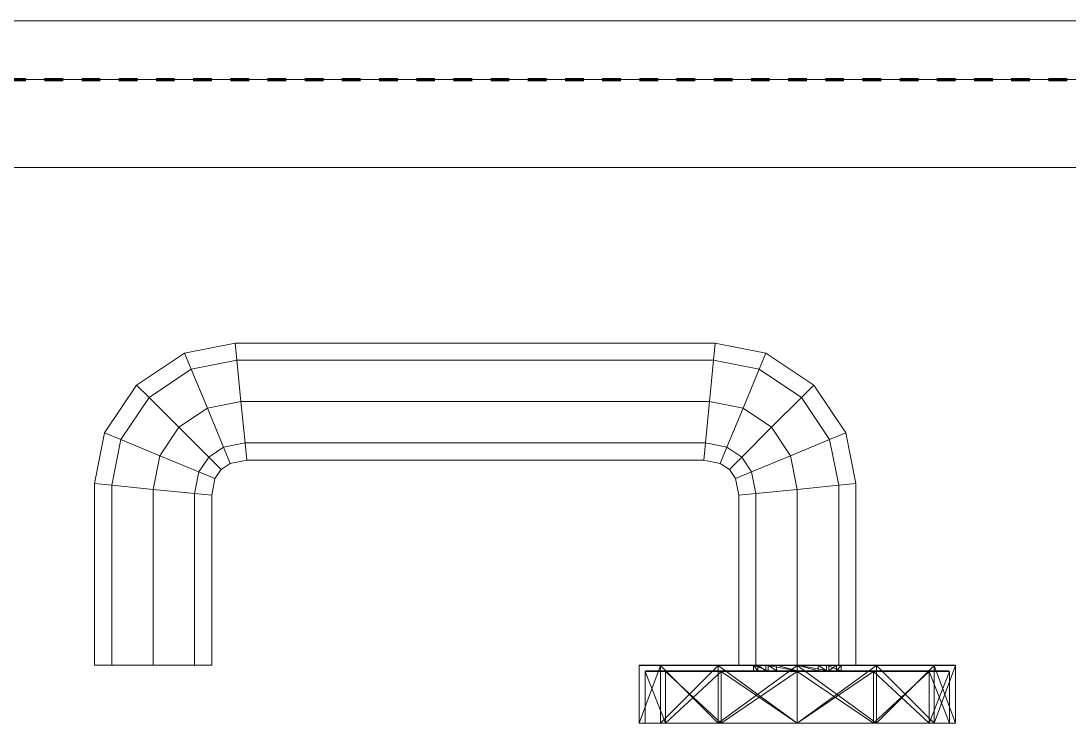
# Model space of a CAD drawing. Header units: millimetres. Extents: x -5300 to 98858, y -5196 to 93886.
# Drawn here: x 37329.4 to 37508.4, y 46375.1 to 46495 of the extents above; entities that cross this region are included whole.
import ezdxf

# ---------------------------------------------------------------- set-up
doc = ezdxf.new("R2010")
doc.units = ezdxf.units.MM
doc.linetypes.add('Штрих', pattern=[6.35, 3.175, -3.175])
doc.linetypes.add('Штрих_2_', pattern=[6.35, 3.175, -3.175])
for name, color, linetype, lineweight, true_color in [('_Разделитель помещений_', 4, 'Штрих', 70, 0x00ffff), ('Двери', 7, 'Continuous', 18, 0x7f7f7f), ('Стены', 7, 'Continuous', 18, 0x7f7f7f)]:
    doc.layers.add(name, color=color, linetype=linetype, lineweight=lineweight, true_color=true_color)

# ---------------------------------------------------------------- blocks, each defined once
blk = doc.blocks.new('СТВ_Перегородка_Кирпич 61120 - СТВ_Перегородка_Кирпич-242543-Подвал')
at = {"layer": 'Стены', "color": 254, "true_color": 0xd4d4d4}
for p, q in [((35750, 46485), (38750, 46485)), ((38750, 46485), (35750, 46485)), ((38735, 46485), (35765, 46485)), ((36800, 46485), (38500, 46485)), ((38500, 46485), (36800, 46485)), ((36800, 46485), (38500, 46485)), ((38500, 46485), (36800, 46485)), ((35750, 46470), (38750, 46470)), ((38750, 46470), (35750, 46470)), ((35750, 46470), (38750, 46470)), ((38750, 46470), (35750, 46470)), ((38750, 46470), (35750, 46470)), ((35765, 46470), (38735, 46470)), ((36800, 46470), (38500, 46470)), ((38500, 46470), (36800, 46470)), ((38500, 46470), (36800, 46470)), ((36800, 46470), (38500, 46470)), ((36800, 46470), (38500, 46470)), ((38500, 46470), (36800, 46470)), ((36800, 46470), (38500, 46470)), ((38500, 46470), (36800, 46470))]:
    blk.add_line(p, q, dxfattribs=at)
blk = doc.blocks.new('СТВ_Перегородка_Кирпич 61120 - СТВ_Перегородка_Кирпич 61120-242547-Подвал')
blk.add_blockref('СТВ_Перегородка_Кирпич 61120 - СТВ_Перегородка_Кирпич-242543-Подвал', (0, 0))
blk = doc.blocks.new('Дп-10 - Дп-10-242559-Подвал')
at = {"layer": 'Двери', "color": 254, "true_color": 0xd4d4d4}
for p, q in [((36800, 46495), (38500, 46495)), ((38500, 46495), (36800, 46495)), ((38400, 46495), (36900, 46495)), ((36900, 46495), (38400, 46495)), ((38500, 46485), (36800, 46485)), ((36800, 46485), (38500, 46485)), ((38500, 46485), (36800, 46485)), ((36800, 46485), (38500, 46485)), ((38400, 46485), (36900, 46485)), ((36900, 46485), (38400, 46485)), ((36900, 46485), (38400, 46485)), ((38400, 46485), (36900, 46485)), ((37357.36, 46438.28), (37366.02, 46440)), ((37366.02, 46440), (37357.36, 46438.28)), ((37366.3, 46437.07), (37366.02, 46440)), ((37366.02, 46440), (37447.98, 46440)), ((37366.02, 46440), (37366.3, 46437.07)), ((37447.98, 46440), (37366.02, 46440)), ((37366.02, 46440), (37366.3, 46437.07)), ((37366.3, 46437.07), (37366.02, 46440)), ((37447.7, 46437.07), (37447.98, 46440)), ((37447.98, 46440), (37447.7, 46437.07)), ((37447.98, 46440), (37447.7, 46437.07)), ((37447.7, 46437.07), (37447.98, 46440)), ((37447.98, 46440), (37456.64, 46438.28)), ((37456.64, 46438.28), (37447.98, 46440)), ((37349.18, 46432.82), (37357.36, 46438.28)), ((37357.36, 46438.28), (37349.18, 46432.82)), ((37358.5, 46435.52), (37357.36, 46438.28)), ((37357.36, 46438.28), (37358.5, 46435.52)), ((37357.36, 46438.28), (37358.5, 46435.52)), ((37358.5, 46435.52), (37357.36, 46438.28)), ((37366.3, 46437.07), (37358.5, 46435.52)), ((37358.5, 46435.52), (37366.3, 46437.07)), ((37358.5, 46435.52), (37366.3, 46437.07)), ((37366.3, 46437.07), (37358.5, 46435.52)), ((37447.7, 46437.07), (37366.3, 46437.07)), ((37367, 46430), (37366.3, 46437.07)), ((37366.3, 46437.07), (37447.7, 46437.07)), ((37366.3, 46437.07), (37447.7, 46437.07)), ((37366.3, 46437.07), (37367, 46430)), ((37447.7, 46437.07), (37366.3, 46437.07)), ((37366.3, 46437.07), (37367, 46430)), ((37367, 46430), (37366.3, 46437.07)), ((37447, 46430), (37447.7, 46437.07)), ((37447.7, 46437.07), (37447, 46430)), ((37447.7, 46437.07), (37447, 46430)), ((37447, 46430), (37447.7, 46437.07)), ((37455.5, 46435.52), (37447.7, 46437.07)), ((37447.7, 46437.07), (37455.5, 46435.52)), ((37447.7, 46437.07), (37455.5, 46435.52)), ((37455.5, 46435.52), (37447.7, 46437.07)), ((37455.5, 46435.52), (37456.64, 46438.28)), ((37456.64, 46438.28), (37455.5, 46435.52)), ((37456.64, 46438.28), (37455.5, 46435.52)), ((37455.5, 46435.52), (37456.64, 46438.28)), ((37456.64, 46438.28), (37464.82, 46432.82)), ((37464.82, 46432.82), (37456.64, 46438.28)), ((37358.5, 46435.52), (37351.3, 46430.7)), ((37351.3, 46430.7), (37358.5, 46435.52)), ((37351.3, 46430.7), (37358.5, 46435.52)), ((37358.5, 46435.52), (37351.3, 46430.7)), ((37361.26, 46428.86), (37358.5, 46435.52)), ((37358.5, 46435.52), (37361.26, 46428.86)), ((37358.5, 46435.52), (37361.26, 46428.86)), ((37361.26, 46428.86), (37358.5, 46435.52)), ((37452.74, 46428.86), (37455.5, 46435.52)), ((37455.5, 46435.52), (37452.74, 46428.86)), ((37455.5, 46435.52), (37452.74, 46428.86)), ((37452.74, 46428.86), (37455.5, 46435.52)), ((37462.7, 46430.7), (37455.5, 46435.52)), ((37455.5, 46435.52), (37462.7, 46430.7)), ((37455.5, 46435.52), (37462.7, 46430.7)), ((37462.7, 46430.7), (37455.5, 46435.52)), ((37343.72, 46424.64), (37349.18, 46432.82)), ((37349.18, 46432.82), (37343.72, 46424.64)), ((37351.3, 46430.7), (37349.18, 46432.82)), ((37349.18, 46432.82), (37351.3, 46430.7)), ((37349.18, 46432.82), (37351.3, 46430.7)), ((37351.3, 46430.7), (37349.18, 46432.82)), ((37462.7, 46430.7), (37464.82, 46432.82)), ((37464.82, 46432.82), (37462.7, 46430.7)), ((37464.82, 46432.82), (37462.7, 46430.7)), ((37462.7, 46430.7), (37464.82, 46432.82)), ((37464.82, 46432.82), (37470.28, 46424.64)), ((37470.28, 46424.64), (37464.82, 46432.82)), ((37351.3, 46430.7), (37346.48, 46423.5)), ((37346.48, 46423.5), (37351.3, 46430.7)), ((37346.48, 46423.5), (37351.3, 46430.7)), ((37351.3, 46430.7), (37346.48, 46423.5)), ((37356.39, 46425.61), (37351.3, 46430.7)), ((37351.3, 46430.7), (37356.39, 46425.61)), ((37351.3, 46430.7), (37356.39, 46425.61)), ((37356.39, 46425.61), (37351.3, 46430.7)), ((37367, 46430), (37361.26, 46428.86)), ((37361.26, 46428.86), (37367, 46430)), ((37361.26, 46428.86), (37367, 46430)), ((37367, 46430), (37361.26, 46428.86)), ((37447, 46430), (37367, 46430)), ((37367.7, 46422.93), (37367, 46430)), ((37367, 46430), (37447, 46430)), ((37367, 46430), (37447, 46430)), ((37367, 46430), (37367.7, 46422.93)), ((37447, 46430), (37367, 46430)), ((37367, 46430), (37367.7, 46422.93)), ((37367.7, 46422.93), (37367, 46430)), ((37446.3, 46422.93), (37447, 46430)), ((37447, 46430), (37446.3, 46422.93)), ((37447, 46430), (37446.3, 46422.93)), ((37446.3, 46422.93), (37447, 46430)), ((37452.74, 46428.86), (37447, 46430)), ((37447, 46430), (37452.74, 46428.86)), ((37447, 46430), (37452.74, 46428.86)), ((37452.74, 46428.86), (37447, 46430)), ((37457.61, 46425.61), (37462.7, 46430.7)), ((37462.7, 46430.7), (37457.61, 46425.61)), ((37462.7, 46430.7), (37457.61, 46425.61)), ((37457.61, 46425.61), (37462.7, 46430.7)), ((37467.52, 46423.5), (37462.7, 46430.7)), ((37462.7, 46430.7), (37467.52, 46423.5)), ((37462.7, 46430.7), (37467.52, 46423.5)), ((37467.52, 46423.5), (37462.7, 46430.7)), ((37361.26, 46428.86), (37356.39, 46425.61)), ((37356.39, 46425.61), (37361.26, 46428.86)), ((37356.39, 46425.61), (37361.26, 46428.86)), ((37361.26, 46428.86), (37356.39, 46425.61)), ((37364.02, 46422.2), (37361.26, 46428.86)), ((37361.26, 46428.86), (37364.02, 46422.2)), ((37361.26, 46428.86), (37364.02, 46422.2)), ((37364.02, 46422.2), (37361.26, 46428.86)), ((37449.98, 46422.2), (37452.74, 46428.86)), ((37452.74, 46428.86), (37449.98, 46422.2)), ((37452.74, 46428.86), (37449.98, 46422.2)), ((37449.98, 46422.2), (37452.74, 46428.86)), ((37457.61, 46425.61), (37452.74, 46428.86)), ((37452.74, 46428.86), (37457.61, 46425.61)), ((37452.74, 46428.86), (37457.61, 46425.61)), ((37457.61, 46425.61), (37452.74, 46428.86)), ((37342, 46415.98), (37343.72, 46424.64)), ((37343.72, 46424.64), (37342, 46415.98)), ((37346.48, 46423.5), (37343.72, 46424.64)), ((37343.72, 46424.64), (37346.48, 46423.5)), ((37343.72, 46424.64), (37346.48, 46423.5)), ((37346.48, 46423.5), (37343.72, 46424.64)), ((37356.39, 46425.61), (37353.14, 46420.74)), ((37353.14, 46420.74), (37356.39, 46425.61)), ((37353.14, 46420.74), (37356.39, 46425.61)), ((37356.39, 46425.61), (37353.14, 46420.74)), ((37361.49, 46420.51), (37356.39, 46425.61)), ((37356.39, 46425.61), (37361.49, 46420.51)), ((37356.39, 46425.61), (37361.49, 46420.51)), ((37361.49, 46420.51), (37356.39, 46425.61)), ((37452.51, 46420.51), (37457.61, 46425.61)), ((37457.61, 46425.61), (37452.51, 46420.51)), ((37457.61, 46425.61), (37452.51, 46420.51)), ((37452.51, 46420.51), (37457.61, 46425.61)), ((37460.86, 46420.74), (37457.61, 46425.61)), ((37457.61, 46425.61), (37460.86, 46420.74)), ((37457.61, 46425.61), (37460.86, 46420.74)), ((37460.86, 46420.74), (37457.61, 46425.61)), ((37467.52, 46423.5), (37470.28, 46424.64)), ((37470.28, 46424.64), (37467.52, 46423.5)), ((37470.28, 46424.64), (37467.52, 46423.5)), ((37467.52, 46423.5), (37470.28, 46424.64)), ((37470.28, 46424.64), (37472, 46415.98)), ((37472, 46415.98), (37470.28, 46424.64)), ((37346.48, 46423.5), (37344.93, 46415.7)), ((37344.93, 46415.7), (37346.48, 46423.5)), ((37344.93, 46415.7), (37346.48, 46423.5)), ((37346.48, 46423.5), (37344.93, 46415.7)), ((37353.14, 46420.74), (37346.48, 46423.5)), ((37346.48, 46423.5), (37353.14, 46420.74)), ((37346.48, 46423.5), (37353.14, 46420.74)), ((37353.14, 46420.74), (37346.48, 46423.5)), ((37367.7, 46422.93), (37364.02, 46422.2)), ((37364.02, 46422.2), (37367.7, 46422.93)), ((37364.02, 46422.2), (37367.7, 46422.93)), ((37367.7, 46422.93), (37364.02, 46422.2)), ((37446.3, 46422.93), (37367.7, 46422.93)), ((37367.98, 46420), (37367.7, 46422.93)), ((37367.7, 46422.93), (37446.3, 46422.93)), ((37367.7, 46422.93), (37446.3, 46422.93)), ((37446.3, 46422.93), (37367.7, 46422.93)), ((37367.7, 46422.93), (37367.98, 46420)), ((37367.7, 46422.93), (37367.98, 46420)), ((37367.98, 46420), (37367.7, 46422.93)), ((37446.02, 46420), (37446.3, 46422.93)), ((37446.3, 46422.93), (37446.02, 46420)), ((37446.3, 46422.93), (37446.02, 46420)), ((37446.02, 46420), (37446.3, 46422.93)), ((37449.98, 46422.2), (37446.3, 46422.93)), ((37446.3, 46422.93), (37449.98, 46422.2)), ((37446.3, 46422.93), (37449.98, 46422.2)), ((37449.98, 46422.2), (37446.3, 46422.93)), ((37460.86, 46420.74), (37467.52, 46423.5)), ((37467.52, 46423.5), (37460.86, 46420.74)), ((37467.52, 46423.5), (37460.86, 46420.74)), ((37460.86, 46420.74), (37467.52, 46423.5)), ((37469.07, 46415.7), (37467.52, 46423.5)), ((37467.52, 46423.5), (37469.07, 46415.7)), ((37467.52, 46423.5), (37469.07, 46415.7)), ((37469.07, 46415.7), (37467.52, 46423.5)), ((37364.02, 46422.2), (37361.49, 46420.51)), ((37361.49, 46420.51), (37364.02, 46422.2)), ((37361.49, 46420.51), (37364.02, 46422.2)), ((37364.02, 46422.2), (37361.49, 46420.51)), ((37365.16, 46419.44), (37364.02, 46422.2)), ((37364.02, 46422.2), (37365.16, 46419.44)), ((37364.02, 46422.2), (37365.16, 46419.44)), ((37365.16, 46419.44), (37364.02, 46422.2)), ((37448.84, 46419.44), (37449.98, 46422.2)), ((37449.98, 46422.2), (37448.84, 46419.44)), ((37449.98, 46422.2), (37448.84, 46419.44)), ((37448.84, 46419.44), (37449.98, 46422.2)), ((37452.51, 46420.51), (37449.98, 46422.2)), ((37449.98, 46422.2), (37452.51, 46420.51)), ((37449.98, 46422.2), (37452.51, 46420.51)), ((37452.51, 46420.51), (37449.98, 46422.2)), ((37353.14, 46420.74), (37352, 46415)), ((37352, 46415), (37353.14, 46420.74)), ((37352, 46415), (37353.14, 46420.74)), ((37353.14, 46420.74), (37352, 46415)), ((37359.8, 46417.98), (37353.14, 46420.74)), ((37353.14, 46420.74), (37359.8, 46417.98)), ((37353.14, 46420.74), (37359.8, 46417.98)), ((37359.8, 46417.98), (37353.14, 46420.74)), ((37361.49, 46420.51), (37359.8, 46417.98)), ((37359.8, 46417.98), (37361.49, 46420.51)), ((37359.8, 46417.98), (37361.49, 46420.51)), ((37361.49, 46420.51), (37359.8, 46417.98)), ((37363.6, 46418.4), (37361.49, 46420.51)), ((37361.49, 46420.51), (37363.6, 46418.4)), ((37361.49, 46420.51), (37363.6, 46418.4)), ((37363.6, 46418.4), (37361.49, 46420.51)), ((37365.16, 46419.44), (37363.6, 46418.4)), ((37363.6, 46418.4), (37365.16, 46419.44)), ((37367.98, 46420), (37365.16, 46419.44)), ((37365.16, 46419.44), (37367.98, 46420)), ((37446.02, 46420), (37367.98, 46420)), ((37367.98, 46420), (37446.02, 46420)), ((37448.84, 46419.44), (37446.02, 46420)), ((37446.02, 46420), (37448.84, 46419.44)), ((37450.4, 46418.4), (37448.84, 46419.44)), ((37448.84, 46419.44), (37450.4, 46418.4)), ((37450.4, 46418.4), (37452.51, 46420.51)), ((37452.51, 46420.51), (37450.4, 46418.4)), ((37452.51, 46420.51), (37450.4, 46418.4)), ((37450.4, 46418.4), (37452.51, 46420.51)), ((37454.2, 46417.98), (37452.51, 46420.51)), ((37452.51, 46420.51), (37454.2, 46417.98)), ((37452.51, 46420.51), (37454.2, 46417.98)), ((37454.2, 46417.98), (37452.51, 46420.51)), ((37454.2, 46417.98), (37460.86, 46420.74)), ((37460.86, 46420.74), (37454.2, 46417.98)), ((37460.86, 46420.74), (37454.2, 46417.98)), ((37454.2, 46417.98), (37460.86, 46420.74)), ((37462, 46415), (37460.86, 46420.74)), ((37460.86, 46420.74), (37462, 46415)), ((37460.86, 46420.74), (37462, 46415)), ((37462, 46415), (37460.86, 46420.74)), ((37359.8, 46417.98), (37359.07, 46414.3)), ((37359.07, 46414.3), (37359.8, 46417.98)), ((37359.07, 46414.3), (37359.8, 46417.98)), ((37359.8, 46417.98), (37359.07, 46414.3)), ((37362.56, 46416.84), (37359.8, 46417.98)), ((37359.8, 46417.98), (37362.56, 46416.84)), ((37359.8, 46417.98), (37362.56, 46416.84)), ((37362.56, 46416.84), (37359.8, 46417.98)), ((37363.6, 46418.4), (37362.56, 46416.84)), ((37362.56, 46416.84), (37363.6, 46418.4)), ((37451.44, 46416.84), (37450.4, 46418.4)), ((37450.4, 46418.4), (37451.44, 46416.84)), ((37451.44, 46416.84), (37454.2, 46417.98)), ((37454.2, 46417.98), (37451.44, 46416.84)), ((37454.2, 46417.98), (37451.44, 46416.84)), ((37451.44, 46416.84), (37454.2, 46417.98)), ((37454.93, 46414.3), (37454.2, 46417.98)), ((37454.2, 46417.98), (37454.93, 46414.3)), ((37454.2, 46417.98), (37454.93, 46414.3)), ((37454.93, 46414.3), (37454.2, 46417.98)), ((37344.93, 46415.7), (37342, 46415.98)), ((37342, 46415.98), (37344.93, 46415.7)), ((37342, 46385), (37342, 46415.98)), ((37342, 46415.98), (37344.93, 46415.7)), ((37344.93, 46415.7), (37342, 46415.98)), ((37342, 46415.98), (37342, 46385)), ((37352, 46415), (37344.93, 46415.7)), ((37344.93, 46415.7), (37344.93, 46385)), ((37344.93, 46415.7), (37352, 46415)), ((37344.93, 46385), (37344.93, 46415.7)), ((37344.93, 46385), (37344.93, 46415.7)), ((37344.93, 46415.7), (37352, 46415)), ((37352, 46415), (37344.93, 46415.7)), ((37344.93, 46415.7), (37344.93, 46385)), ((37362.56, 46416.84), (37362, 46414.02)), ((37362, 46414.02), (37362.56, 46416.84)), ((37452, 46414.02), (37451.44, 46416.84)), ((37451.44, 46416.84), (37452, 46414.02)), ((37462, 46415), (37469.07, 46415.7)), ((37469.07, 46415.7), (37462, 46415)), ((37469.07, 46415.7), (37462, 46415)), ((37462, 46415), (37469.07, 46415.7)), ((37469.07, 46415.7), (37472, 46415.98)), ((37472, 46415.98), (37469.07, 46415.7)), ((37472, 46415.98), (37469.07, 46415.7)), ((37469.07, 46415.7), (37472, 46415.98)), ((37469.07, 46385), (37469.07, 46415.7)), ((37469.07, 46415.7), (37469.07, 46385)), ((37469.07, 46415.7), (37469.07, 46385)), ((37469.07, 46385), (37469.07, 46415.7)), ((37472, 46415.98), (37472, 46385)), ((37472, 46385), (37472, 46415.98)), ((37359.07, 46414.3), (37352, 46415)), ((37352, 46415), (37352, 46385)), ((37352, 46415), (37359.07, 46414.3)), ((37352, 46385), (37352, 46415)), ((37359.07, 46414.3), (37352, 46415)), ((37352, 46415), (37352, 46385)), ((37352, 46385), (37352, 46415)), ((37352, 46415), (37359.07, 46414.3)), ((37362, 46414.02), (37359.07, 46414.3)), ((37359.07, 46414.3), (37359.07, 46385)), ((37359.07, 46414.3), (37362, 46414.02)), ((37359.07, 46385), (37359.07, 46414.3)), ((37362, 46414.02), (37359.07, 46414.3)), ((37359.07, 46414.3), (37359.07, 46385)), ((37359.07, 46385), (37359.07, 46414.3)), ((37359.07, 46414.3), (37362, 46414.02)), ((37362, 46414.02), (37362, 46385)), ((37362, 46385), (37362, 46414.02)), ((37452, 46414.02), (37454.93, 46414.3)), ((37454.93, 46414.3), (37452, 46414.02)), ((37454.93, 46414.3), (37452, 46414.02)), ((37452, 46414.02), (37454.93, 46414.3)), ((37452, 46385), (37452, 46414.02)), ((37452, 46414.02), (37452, 46385)), ((37454.93, 46414.3), (37462, 46415)), ((37462, 46415), (37454.93, 46414.3)), ((37462, 46415), (37454.93, 46414.3)), ((37454.93, 46414.3), (37462, 46415)), ((37454.93, 46385), (37454.93, 46414.3)), ((37454.93, 46414.3), (37454.93, 46385)), ((37454.93, 46414.3), (37454.93, 46385)), ((37454.93, 46385), (37454.93, 46414.3)), ((37462, 46385), (37462, 46415)), ((37462, 46415), (37462, 46385)), ((37462, 46415), (37462, 46385)), ((37462, 46385), (37462, 46415)), ((37344.93, 46385), (37342, 46385)), ((37342, 46385), (37344.93, 46385)), ((37344.93, 46385), (37342, 46385)), ((37342, 46385), (37344.93, 46385)), ((37352, 46385), (37344.93, 46385)), ((37344.93, 46385), (37352, 46385)), ((37352, 46385), (37344.93, 46385)), ((37344.93, 46385), (37352, 46385)), ((37352, 46385), (37359.07, 46385)), ((37359.07, 46385), (37352, 46385)), ((37359.07, 46385), (37352, 46385)), ((37352, 46385), (37359.07, 46385)), ((37359.07, 46385), (37362, 46385)), ((37362, 46385), (37359.07, 46385)), ((37362, 46385), (37359.07, 46385)), ((37359.07, 46385), (37362, 46385)), ((37438.62, 46385), (37435, 46385)), ((37435, 46385), (37438.62, 46385)), ((37435, 46385), (37448.5, 46385)), ((37438.62, 46384.9), (37435, 46384.9)), ((37435, 46384.9), (37438.62, 46384.9)), ((37435, 46375.1), (37435, 46384.9)), ((37438.62, 46384.9), (37435, 46375.1)), ((37435, 46375.1), (37438.62, 46384.9)), ((37438.62, 46384.9), (37435, 46384.9)), ((37435, 46384.9), (37438.62, 46384.9)), ((37435, 46384.9), (37435, 46375.1)), ((37438.62, 46384.9), (37435, 46375.1)), ((37435, 46375.1), (37438.62, 46384.9)), ((37438.7, 46385), (37435.1, 46385)), ((37435.1, 46385), (37438.7, 46385)), ((37457, 46385), (37435.1, 46385)), ((37457, 46385), (37435.1, 46385)), ((37457, 46385), (37435.1, 46385)), ((37439.48, 46383.9), (37436, 46383.9)), ((37439.48, 46383.9), (37436, 46383.9)), ((37436, 46383.9), (37436, 46375.1)), ((37439.48, 46375.1), (37436, 46383.9)), ((37439.48, 46375.1), (37436, 46383.9)), ((37439.57, 46384), (37436.1, 46384)), ((37439.57, 46384), (37436.1, 46384)), ((37457, 46384), (37436.1, 46384)), ((37457, 46384), (37436.1, 46384)), ((37457, 46384), (37436.1, 46384)), ((37448.5, 46385), (37438.62, 46385)), ((37438.62, 46385), (37448.5, 46385)), ((37438.62, 46385), (37448.5, 46385)), ((37448.5, 46384.9), (37438.62, 46384.9)), ((37448.5, 46384.9), (37438.62, 46384.9)), ((37448.5, 46384.9), (37438.62, 46375.1)), ((37438.62, 46375.1), (37438.62, 46384.9)), ((37448.5, 46375.1), (37438.62, 46384.9)), ((37438.62, 46375.1), (37438.62, 46384.9)), ((37448.5, 46384.9), (37438.62, 46384.9)), ((37448.5, 46384.9), (37438.62, 46384.9)), ((37448.5, 46375.1), (37438.62, 46384.9)), ((37448.5, 46375.1), (37438.62, 46384.9)), ((37438.62, 46384.9), (37438.62, 46375.1)), ((37438.62, 46384.9), (37438.62, 46375.1)), ((37448.55, 46385), (37438.7, 46385)), ((37448.55, 46385), (37438.7, 46385)), ((37455.28, 46385), (37438.7, 46385)), ((37454.53, 46385), (37438.7, 46385)), ((37457, 46385), (37438.7, 46385)), ((37457, 46385), (37438.7, 46385)), ((37457, 46385), (37438.7, 46385)), ((37449, 46383.9), (37439.48, 46383.9)), ((37449, 46383.9), (37439.48, 46383.9)), ((37449, 46383.9), (37439.48, 46375.1)), ((37449, 46375.1), (37439.48, 46383.9)), ((37439.48, 46383.9), (37439.48, 46375.1)), ((37439.48, 46383.9), (37439.48, 46375.1)), ((37449.05, 46384), (37439.57, 46384)), ((37449.05, 46384), (37439.57, 46384)), ((37455.28, 46384), (37439.57, 46384)), ((37454.53, 46384), (37439.57, 46384)), ((37457, 46384), (37439.57, 46384)), ((37439.57, 46384), (37457, 46384)), ((37457, 46384), (37439.57, 46384)), ((37462, 46385), (37448.5, 46385)), ((37462, 46385), (37448.5, 46385)), ((37475.5, 46385), (37448.5, 46385)), ((37475.5, 46385), (37448.5, 46385)), ((37475.5, 46385), (37448.5, 46385)), ((37448.5, 46385), (37448.5, 46385)), ((37462, 46384.9), (37448.5, 46384.9)), ((37462, 46384.9), (37448.5, 46384.9)), ((37462, 46375.1), (37448.5, 46384.9)), ((37448.5, 46375.1), (37448.5, 46384.9)), ((37462, 46384.9), (37448.5, 46375.1)), ((37448.5, 46375.1), (37448.5, 46384.9)), ((37462, 46384.9), (37448.5, 46384.9)), ((37462, 46384.9), (37448.5, 46384.9)), ((37462, 46375.1), (37448.5, 46384.9)), ((37448.5, 46384.9), (37448.5, 46375.1)), ((37462, 46384.9), (37448.5, 46375.1)), ((37448.5, 46384.9), (37448.5, 46375.1)), ((37462, 46385), (37448.55, 46385)), ((37462, 46385), (37448.55, 46385)), ((37456.63, 46385), (37448.55, 46385)), ((37455.28, 46385), (37448.55, 46385)), ((37448.55, 46385), (37457, 46385)), ((37448.55, 46385), (37457, 46385)), ((37448.55, 46385), (37458.46, 46385)), ((37462, 46383.9), (37449, 46383.9)), ((37462, 46383.9), (37449, 46383.9)), ((37462, 46383.9), (37449, 46375.1)), ((37462, 46375.1), (37449, 46383.9)), ((37449, 46383.9), (37449, 46375.1)), ((37449, 46383.9), (37449, 46375.1)), ((37462, 46384), (37449.05, 46384)), ((37462, 46384), (37449.05, 46384)), ((37456.63, 46384), (37449.05, 46384)), ((37449.05, 46384), (37455.28, 46384)), ((37449.05, 46384), (37458.46, 46384)), ((37449.05, 46384), (37457, 46384)), ((37449.05, 46384), (37457, 46384)), ((37454.93, 46385), (37452, 46385)), ((37452, 46385), (37454.93, 46385)), ((37455.28, 46385), (37454.53, 46385)), ((37454.53, 46384), (37454.53, 46385)), ((37454.53, 46385), (37457, 46385)), ((37455.28, 46384), (37454.53, 46385)), ((37454.53, 46385), (37457, 46385)), ((37454.53, 46385), (37457, 46384)), ((37455.28, 46384), (37454.53, 46384)), ((37454.53, 46384), (37457, 46384)), ((37454.53, 46384), (37457, 46384)), ((37462, 46385), (37454.93, 46385)), ((37454.93, 46385), (37462, 46385)), ((37456.63, 46385), (37455.28, 46385)), ((37455.28, 46385), (37456.63, 46384)), ((37455.28, 46385), (37455.28, 46384)), ((37456.63, 46384), (37455.28, 46384)), ((37462, 46385), (37456.63, 46385)), ((37462, 46385), (37456.63, 46385)), ((37462, 46384), (37456.63, 46385)), ((37456.63, 46385), (37456.63, 46384)), ((37462, 46384), (37456.63, 46384)), ((37462, 46384), (37456.63, 46384)), ((37457, 46385), (37457, 46384)), ((37457, 46385), (37458.46, 46385)), ((37457, 46385), (37457, 46384)), ((37457, 46385), (37457, 46385)), ((37457, 46385), (37457, 46384)), ((37457, 46385), (37457, 46384)), ((37457, 46385), (37457, 46385)), ((37457, 46385), (37457, 46385)), ((37457, 46385), (37457, 46384)), ((37457, 46385), (37457, 46384)), ((37457, 46385), (37457, 46384)), ((37457, 46385), (37457, 46385)), ((37457, 46385), (37458.46, 46384)), ((37457, 46384), (37457, 46385)), ((37457, 46384), (37457, 46385)), ((37457, 46384), (37457, 46385)), ((37457, 46384), (37457, 46385)), ((37457, 46385), (37457, 46385)), ((37458.46, 46384), (37457, 46384)), ((37457, 46384), (37457, 46384)), ((37457, 46384), (37457, 46384)), ((37457, 46384), (37457, 46384)), ((37457, 46384), (37457, 46384)), ((37457, 46384), (37457, 46384)), ((37462, 46385), (37458.46, 46385)), ((37462, 46385), (37458.46, 46385)), ((37462, 46384), (37458.46, 46385)), ((37458.46, 46385), (37458.46, 46384)), ((37462, 46384), (37458.46, 46384)), ((37462, 46384), (37458.46, 46384)), ((37475.45, 46385), (37462, 46385)), ((37475.45, 46385), (37462, 46385)), ((37467.38, 46385), (37462, 46385)), ((37462, 46385), (37465.54, 46385)), ((37467.38, 46384), (37462, 46385)), ((37467.38, 46385), (37462, 46385)), ((37462, 46385), (37462, 46385)), ((37462, 46385), (37462, 46384)), ((37462, 46385), (37462, 46385)), ((37462, 46385), (37465.54, 46385)), ((37462, 46385), (37465.54, 46384)), ((37462, 46385), (37462, 46384)), ((37462, 46385), (37475.5, 46385)), ((37475.5, 46385), (37462, 46385)), ((37469.07, 46385), (37462, 46385)), ((37462, 46385), (37469.07, 46385)), ((37475.5, 46384.9), (37462, 46384.9)), ((37475.5, 46384.9), (37462, 46384.9)), ((37475.5, 46375.1), (37462, 46384.9)), ((37462, 46375.1), (37462, 46384.9)), ((37475.5, 46384.9), (37462, 46375.1)), ((37462, 46375.1), (37462, 46384.9)), ((37475.5, 46384.9), (37462, 46384.9)), ((37475.5, 46384.9), (37462, 46384.9)), ((37475.5, 46384.9), (37462, 46375.1)), ((37462, 46384.9), (37462, 46375.1)), ((37475.5, 46384.9), (37462, 46375.1)), ((37462, 46384.9), (37462, 46375.1)), ((37474.95, 46384), (37462, 46384)), ((37462, 46384), (37474.95, 46384)), ((37467.38, 46384), (37462, 46384)), ((37465.54, 46384), (37462, 46384)), ((37467.38, 46384), (37462, 46384)), ((37462, 46384), (37462, 46384)), ((37465.54, 46384), (37462, 46384)), ((37462, 46384), (37462, 46384)), ((37475, 46383.9), (37462, 46383.9)), ((37475, 46383.9), (37462, 46383.9)), ((37475, 46383.9), (37462, 46375.1)), ((37462, 46383.9), (37462, 46375.1)), ((37462, 46383.9), (37462, 46375.1)), ((37462, 46383.9), (37475, 46375.1)), ((37467, 46385), (37465.54, 46385)), ((37467, 46384), (37465.54, 46385)), ((37475.45, 46385), (37465.54, 46385)), ((37465.54, 46385), (37465.54, 46384)), ((37467, 46384), (37465.54, 46384)), ((37465.54, 46384), (37474.95, 46384)), ((37469.47, 46385), (37467, 46385)), ((37467, 46385), (37467, 46384)), ((37467, 46385), (37467, 46384)), ((37469.47, 46385), (37467, 46385)), ((37485.3, 46385), (37467, 46385)), ((37467, 46385), (37467, 46385)), ((37467, 46385), (37467, 46385)), ((37467, 46385), (37488.9, 46385)), ((37467, 46385), (37467, 46384)), ((37467, 46385), (37467, 46384)), ((37467, 46385), (37469.47, 46384)), ((37467, 46385), (37467, 46384)), ((37467, 46385), (37488.9, 46385)), ((37467, 46385), (37467, 46385)), ((37467, 46385), (37467, 46384)), ((37467, 46385), (37467, 46384)), ((37488.9, 46385), (37467, 46385)), ((37467, 46385), (37467, 46385)), ((37467, 46385), (37467, 46384)), ((37467, 46385), (37467, 46384)), ((37467, 46385), (37485.3, 46385)), ((37467, 46385), (37467, 46385)), ((37467, 46385), (37467, 46384)), ((37467, 46385), (37485.3, 46385)), ((37467, 46385), (37475.45, 46385)), ((37467, 46385), (37467, 46384)), ((37467, 46385), (37475.45, 46385)), ((37469.47, 46384), (37467, 46384)), ((37469.47, 46384), (37467, 46384)), ((37467, 46384), (37467, 46384)), ((37467, 46384), (37474.95, 46384)), ((37467, 46384), (37467, 46384)), ((37467, 46384), (37474.95, 46384)), ((37467, 46384), (37484.43, 46384)), ((37467, 46384), (37467, 46384)), ((37467, 46384), (37484.43, 46384)), ((37467, 46384), (37487.9, 46384)), ((37467, 46384), (37467, 46384)), ((37467, 46384), (37487.9, 46384)), ((37467, 46384), (37467, 46384)), ((37467, 46384), (37484.43, 46384)), ((37467, 46384), (37487.9, 46384)), ((37468.72, 46385), (37467.38, 46385)), ((37468.72, 46385), (37467.38, 46384)), ((37475.45, 46385), (37467.38, 46385)), ((37467.38, 46384), (37467.38, 46385)), ((37468.72, 46384), (37467.38, 46384)), ((37467.38, 46384), (37474.95, 46384)), ((37469.47, 46385), (37468.72, 46385)), ((37469.47, 46385), (37468.72, 46384)), ((37468.72, 46385), (37475.45, 46385)), ((37468.72, 46385), (37485.3, 46385)), ((37468.72, 46385), (37468.72, 46384)), ((37469.47, 46384), (37468.72, 46384)), ((37468.72, 46384), (37484.43, 46384)), ((37468.72, 46384), (37474.95, 46384)), ((37472, 46385), (37469.07, 46385)), ((37469.07, 46385), (37472, 46385)), ((37469.47, 46385), (37469.47, 46384)), ((37469.47, 46385), (37485.3, 46385)), ((37469.47, 46384), (37484.43, 46384)), ((37484.43, 46384), (37474.95, 46384)), ((37474.95, 46384), (37484.43, 46384)), ((37475, 46383.9), (37484.52, 46383.9)), ((37475, 46383.9), (37484.52, 46383.9)), ((37475, 46383.9), (37475, 46375.1)), ((37484.52, 46383.9), (37475, 46375.1)), ((37475, 46383.9), (37475, 46375.1)), ((37475, 46383.9), (37484.52, 46375.1)), ((37475.45, 46385), (37485.3, 46385)), ((37485.3, 46385), (37475.45, 46385)), ((37475.5, 46385), (37485.38, 46385)), ((37485.38, 46385), (37475.5, 46385)), ((37475.5, 46385), (37489, 46385)), ((37475.5, 46385), (37485.38, 46385)), ((37475.5, 46385), (37475.5, 46385)), ((37485.38, 46384.9), (37475.5, 46384.9)), ((37485.38, 46384.9), (37475.5, 46384.9)), ((37475.5, 46375.1), (37475.5, 46384.9)), ((37485.38, 46375.1), (37475.5, 46384.9)), ((37485.38, 46384.9), (37475.5, 46375.1)), ((37475.5, 46375.1), (37475.5, 46384.9)), ((37475.5, 46384.9), (37485.38, 46384.9)), ((37485.38, 46384.9), (37475.5, 46384.9)), ((37475.5, 46384.9), (37475.5, 46375.1)), ((37475.5, 46384.9), (37485.38, 46375.1)), ((37485.38, 46384.9), (37475.5, 46375.1)), ((37475.5, 46384.9), (37475.5, 46375.1)), ((37484.43, 46384), (37487.9, 46384)), ((37484.43, 46384), (37487.9, 46384)), ((37484.52, 46383.9), (37488, 46383.9)), ((37484.52, 46383.9), (37488, 46383.9)), ((37484.52, 46383.9), (37484.52, 46375.1)), ((37484.52, 46383.9), (37488, 46375.1)), ((37484.52, 46383.9), (37484.52, 46375.1)), ((37484.52, 46375.1), (37488, 46383.9)), ((37485.3, 46385), (37488.9, 46385)), ((37488.9, 46385), (37485.3, 46385)), ((37485.38, 46385), (37489, 46385)), ((37489, 46385), (37485.38, 46385)), ((37485.38, 46384.9), (37489, 46384.9)), ((37489, 46384.9), (37485.38, 46384.9)), ((37485.38, 46375.1), (37485.38, 46384.9)), ((37485.38, 46384.9), (37489, 46375.1)), ((37489, 46384.9), (37485.38, 46375.1)), ((37485.38, 46375.1), (37485.38, 46384.9)), ((37485.38, 46384.9), (37489, 46384.9)), ((37489, 46384.9), (37485.38, 46384.9)), ((37485.38, 46384.9), (37485.38, 46375.1)), ((37485.38, 46384.9), (37489, 46375.1)), ((37489, 46384.9), (37485.38, 46375.1)), ((37485.38, 46384.9), (37485.38, 46375.1)), ((37488, 46383.9), (37488, 46375.1)), ((37489, 46375.1), (37489, 46384.9)), ((37489, 46384.9), (37489, 46375.1)), ((37438.62, 46375.1), (37435, 46375.1)), ((37435, 46375.1), (37438.62, 46375.1)), ((37438.62, 46375.1), (37435, 46375.1)), ((37435, 46375.1), (37438.62, 46375.1)), ((37439.48, 46375.1), (37436, 46375.1)), ((37439.48, 46375.1), (37436, 46375.1)), ((37448.5, 46375.1), (37438.62, 46375.1)), ((37448.5, 46375.1), (37438.62, 46375.1)), ((37448.5, 46375.1), (37438.62, 46375.1)), ((37448.5, 46375.1), (37438.62, 46375.1)), ((37449, 46375.1), (37439.48, 46375.1)), ((37449, 46375.1), (37439.48, 46375.1)), ((37462, 46375.1), (37448.5, 46375.1)), ((37462, 46375.1), (37448.5, 46375.1)), ((37462, 46375.1), (37448.5, 46375.1)), ((37462, 46375.1), (37448.5, 46375.1)), ((37462, 46375.1), (37449, 46375.1)), ((37462, 46375.1), (37449, 46375.1)), ((37475.5, 46375.1), (37462, 46375.1)), ((37475, 46375.1), (37462, 46375.1)), ((37475.5, 46375.1), (37462, 46375.1)), ((37462, 46375.1), (37475, 46375.1)), ((37462, 46375.1), (37475.5, 46375.1)), ((37475.5, 46375.1), (37462, 46375.1)), ((37484.52, 46375.1), (37475, 46375.1)), ((37475, 46375.1), (37484.52, 46375.1)), ((37475.5, 46375.1), (37485.38, 46375.1)), ((37485.38, 46375.1), (37475.5, 46375.1)), ((37475.5, 46375.1), (37485.38, 46375.1)), ((37485.38, 46375.1), (37475.5, 46375.1)), ((37484.52, 46375.1), (37488, 46375.1)), ((37484.52, 46375.1), (37488, 46375.1)), ((37485.38, 46375.1), (37489, 46375.1)), ((37489, 46375.1), (37485.38, 46375.1)), ((37485.38, 46375.1), (37489, 46375.1)), ((37489, 46375.1), (37485.38, 46375.1))]:
    blk.add_line(p, q, dxfattribs=at)
blk = doc.blocks.new('Дп-10 - Дп-10-242563-Подвал')
blk.add_blockref('Дп-10 - Дп-10-242559-Подвал', (0, 0))

msp = doc.modelspace()

# ---------------------------------------------------------------- linework, layer by layer
at = {"layer": '_Разделитель помещений_', "color": 131, "linetype": 'Штрих_2_', "true_color": 0xaaffff}
msp.add_line((35765, 46485), (38735, 46485), dxfattribs=at)

# ---------------------------------------------------------------- block references
at = {"layer": 'Двери', "color": 254, "true_color": 0xd4d4d4}
msp.add_blockref('Дп-10 - Дп-10-242563-Подвал', (0, 0), dxfattribs=at)
at = {"layer": 'Стены', "color": 254, "true_color": 0xd4d4d4}
msp.add_blockref('СТВ_Перегородка_Кирпич 61120 - СТВ_Перегородка_Кирпич 61120-242547-Подвал', (0, 0), dxfattribs=at)

doc.saveas('drawing.dxf')
